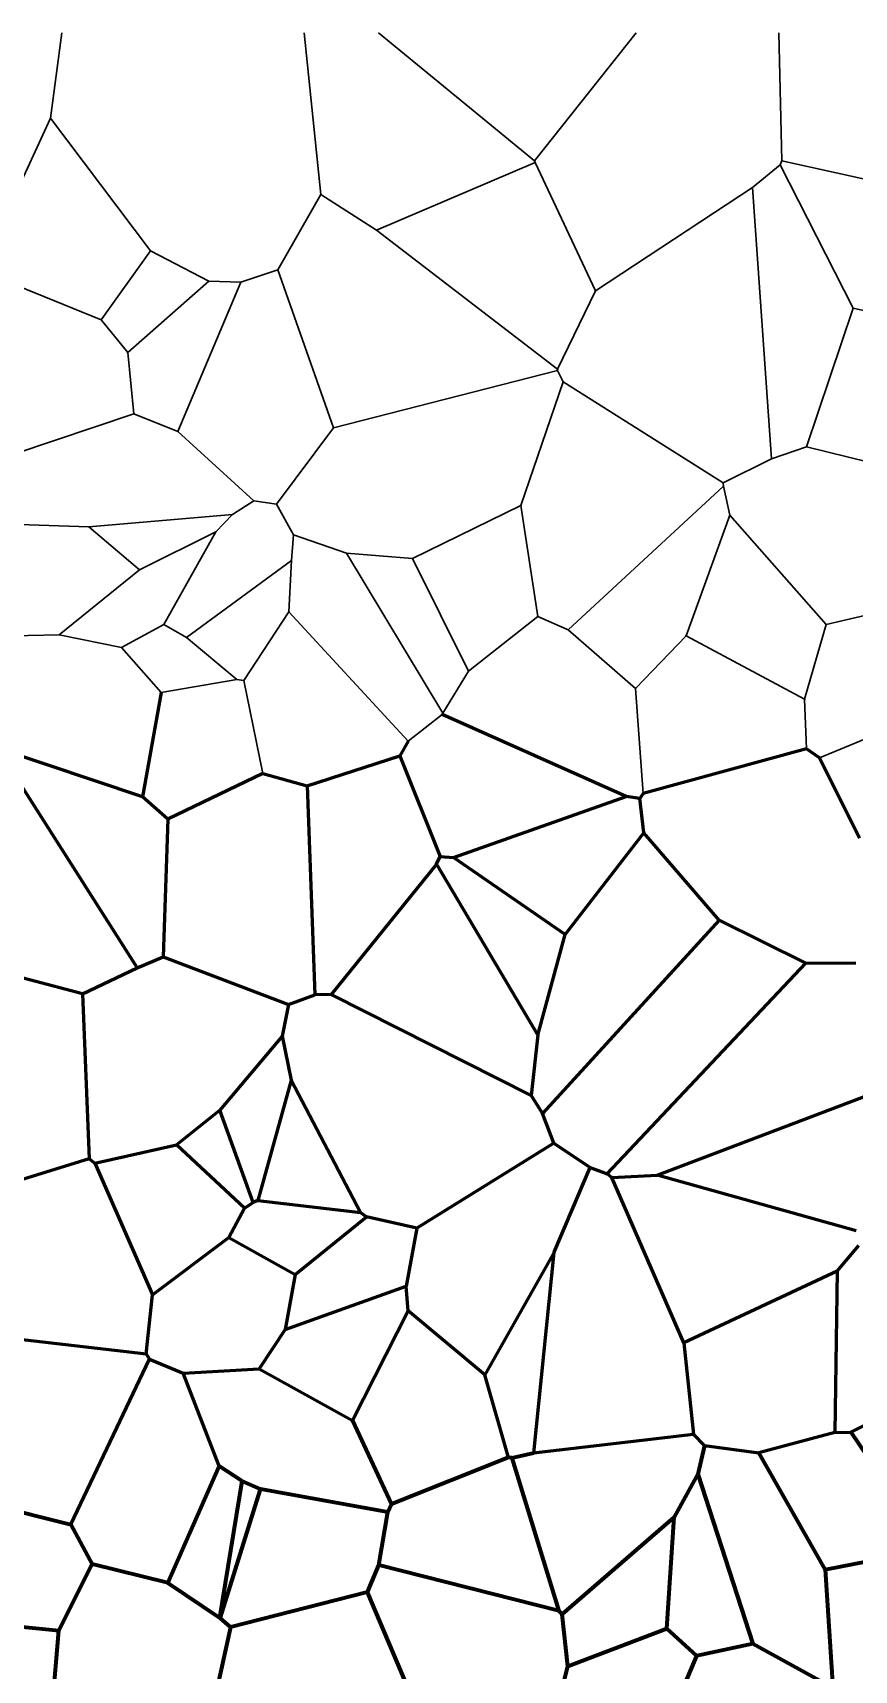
# Model space of a CAD drawing. Header units: metres. Extents: x 0 to 5000, y 0 to 2000.
# Drawn here: x 1630 to 2016, y 730 to 1500 of the extents above; entities that cross this region are included whole.
import ezdxf

# ---------------------------------------------------------------- set-up
doc = ezdxf.new("R2010")
doc.units = ezdxf.units.M

msp = doc.modelspace()

# ---------------------------------------------------------------- hatches: boundary and pattern name
at = {"layer": 'throats'}
for color, points in [(3, [(1638.67, 1459.89), (1638.38, 1459.93), (1643.64, 1500.02), (1643.94, 1499.98), (1638.67, 1459.89)]), (3, [(1765.71, 1424.11), (1765.41, 1424.08), (1757.55, 1499.98), (1757.85, 1500.02), (1765.71, 1424.11)]), (3, [(1792.58, 1499.88), (1792.77, 1500.12), (1866.19, 1440.01), (1866, 1439.78), (1792.58, 1499.88)]), (3, [(1866.22, 1439.8), (1865.98, 1439.99), (1913.75, 1500.09), (1913.99, 1499.91), (1866.22, 1439.8)]), (3, [(1980.93, 1500), (1981.23, 1500), (1982.59, 1439.81), (1982.29, 1439.8), (1980.93, 1500)]), (3, [(1605.49, 1388.11), (1605.22, 1388.23), (1638.39, 1459.98), (1638.66, 1459.85), (1605.49, 1388.11)]), (3, [(1685.54, 1397.62), (1685.3, 1397.44), (1638.41, 1459.82), (1638.65, 1460), (1685.54, 1397.62)]), (3, [(1791.87, 1407.11), (1791.75, 1407.39), (1866.31, 1439.29), (1866.42, 1439.02), (1791.87, 1407.11)]), (3, [(1866.51, 1439.2), (1866.22, 1439.1), (1865.96, 1439.85), (1866.24, 1439.95), (1866.51, 1439.2)]), (3, [(1894.92, 1378.75), (1894.64, 1378.62), (1866.23, 1439.09), (1866.5, 1439.22), (1894.92, 1378.75)]), (3, [(1968.66, 1427.15), (1968.47, 1427.38), (1981.54, 1438.06), (1981.73, 1437.82), (1968.66, 1427.15)]), (3, [(1981.78, 1437.88), (1981.5, 1438), (1982.3, 1439.86), (1982.58, 1439.74), (1981.78, 1437.88)]), (3, [(1981.51, 1437.87), (1981.77, 1438.01), (2016.03, 1370.69), (2015.76, 1370.55), (1981.51, 1437.87)]), (3, [(2126.76, 1408.34), (2126.7, 1408.04), (1982.41, 1439.66), (1982.47, 1439.95), (2126.76, 1408.34)]), (3, [(1968.48, 1427.39), (1968.65, 1427.14), (1894.86, 1378.56), (1894.7, 1378.81), (1968.48, 1427.39)]), (3, [(1968.42, 1427.26), (1968.72, 1427.28), (1977.67, 1299.66), (1977.38, 1299.63), (1968.42, 1427.26)]), (3, [(1745.43, 1388.61), (1745.17, 1388.76), (1765.43, 1424.17), (1765.69, 1424.02), (1745.43, 1388.61)]), (3, [(1765.48, 1423.97), (1765.64, 1424.22), (1791.89, 1407.38), (1791.73, 1407.13), (1765.48, 1423.97)]), (3, [(1791.72, 1407.13), (1791.9, 1407.37), (1876.98, 1341.98), (1876.8, 1341.74), (1791.72, 1407.13)]), (3, [(1662.38, 1364.99), (1662.14, 1365.17), (1685.3, 1397.62), (1685.54, 1397.44), (1662.38, 1364.99)]), (3, [(1713.04, 1383.47), (1712.91, 1383.2), (1685.35, 1397.4), (1685.49, 1397.66), (1713.04, 1383.47)]), (3, [(1662.32, 1365.22), (1662.2, 1364.94), (1605.3, 1388.03), (1605.41, 1388.31), (1662.32, 1365.22)]), (3, [(1745.25, 1388.83), (1745.34, 1388.54), (1728.05, 1382.71), (1727.95, 1382.99), (1745.25, 1388.83)]), (3, [(1771.65, 1314.38), (1771.37, 1314.28), (1745.16, 1388.63), (1745.44, 1388.73), (1771.65, 1314.38)]), (3, [(1674.87, 1349.6), (1674.67, 1349.83), (1712.88, 1383.45), (1713.07, 1383.22), (1674.87, 1349.6)]), (3, [(1698.51, 1312.47), (1698.24, 1312.59), (1727.86, 1382.91), (1728.14, 1382.79), (1698.51, 1312.47)]), (3, [(1728, 1383), (1727.99, 1382.7), (1712.97, 1383.19), (1712.98, 1383.49), (1728, 1383)]), (3, [(1877.02, 1341.8), (1876.75, 1341.93), (1894.64, 1378.75), (1894.91, 1378.62), (1877.02, 1341.8)]), (3, [(1674.88, 1349.81), (1674.65, 1349.62), (1662.14, 1364.99), (1662.38, 1365.18), (1674.88, 1349.81)]), (3, [(2015.75, 1370.67), (2016.04, 1370.57), (1994.18, 1305.28), (1993.9, 1305.38), (2015.75, 1370.67)]), (3, [(2099.14, 1351.63), (2099.07, 1351.34), (2015.86, 1370.47), (2015.93, 1370.76), (2099.14, 1351.63)]), (3, [(1674.62, 1349.7), (1674.92, 1349.73), (1677.79, 1320.86), (1677.49, 1320.83), (1674.62, 1349.7)]), (3, [(1771.55, 1314.18), (1771.47, 1314.47), (1876.82, 1341.42), (1876.9, 1341.13), (1771.55, 1314.18)]), (3, [(1877.01, 1341.27), (1876.71, 1341.28), (1876.74, 1341.87), (1877.04, 1341.85), (1877.01, 1341.27)]), (3, [(1879.66, 1335.96), (1879.39, 1335.83), (1876.73, 1341.21), (1876.99, 1341.34), (1879.66, 1335.96)]), (3, [(1859.82, 1277.67), (1859.54, 1277.77), (1879.38, 1335.94), (1879.67, 1335.84), (1859.82, 1277.67)]), (3, [(1879.44, 1335.77), (1879.6, 1336.02), (1954.91, 1288.55), (1954.75, 1288.29), (1879.44, 1335.77)]), (3, [(1621.74, 1301.98), (1621.65, 1302.27), (1677.6, 1320.99), (1677.69, 1320.7), (1621.74, 1301.98)]), (3, [(1698.43, 1312.67), (1698.32, 1312.39), (1677.59, 1320.71), (1677.7, 1320.98), (1698.43, 1312.67)]), (3, [(1734.25, 1280.01), (1734.04, 1279.79), (1698.27, 1312.42), (1698.47, 1312.64), (1734.25, 1280.01)]), (3, [(1744.84, 1278.27), (1744.6, 1278.45), (1771.39, 1314.42), (1771.63, 1314.24), (1744.84, 1278.27)]), (3, [(1993.99, 1305.47), (1994.09, 1305.19), (1977.57, 1299.5), (1977.48, 1299.79), (1993.99, 1305.47)]), (3, [(2060.27, 1289.11), (2060.2, 1288.82), (1994.01, 1305.19), (1994.08, 1305.48), (2060.27, 1289.11)]), (3, [(1954.9, 1288.29), (1954.77, 1288.55), (1977.46, 1299.78), (1977.59, 1299.51), (1954.9, 1288.29)]), (3, [(1882.11, 1219.25), (1881.9, 1219.47), (1954.83, 1287), (1955.03, 1286.78), (1882.11, 1219.25)]), (3, [(1955.08, 1286.9), (1954.78, 1286.88), (1954.68, 1288.41), (1954.98, 1288.43), (1955.08, 1286.9)]), (3, [(1958.11, 1273.21), (1957.81, 1273.15), (1954.78, 1286.85), (1955.08, 1286.92), (1958.11, 1273.21)]), (3, [(1724.06, 1273.38), (1723.9, 1273.63), (1734.07, 1280.03), (1734.23, 1279.77), (1724.06, 1273.38)]), (3, [(1744.74, 1278.51), (1744.69, 1278.21), (1734.12, 1279.75), (1734.17, 1280.05), (1744.74, 1278.51)]), (3, [(1656.49, 1267.65), (1656.47, 1267.95), (1723.97, 1273.66), (1723.99, 1273.36), (1656.49, 1267.65)]), (3, [(1716.34, 1265.33), (1716.12, 1265.53), (1723.87, 1273.61), (1724.09, 1273.4), (1716.34, 1265.33)]), (3, [(1752.81, 1264.02), (1752.55, 1263.88), (1744.58, 1278.29), (1744.85, 1278.43), (1752.81, 1264.02)]), (3, [(1859.61, 1277.86), (1859.75, 1277.59), (1808.82, 1252.66), (1808.69, 1252.93), (1859.61, 1277.86)]), (3, [(1867.85, 1225.63), (1867.55, 1225.59), (1859.53, 1277.7), (1859.83, 1277.74), (1867.85, 1225.63)]), (3, [(1937.49, 1216.46), (1937.21, 1216.56), (1957.82, 1273.23), (1958.1, 1273.13), (1937.49, 1216.46)]), (3, [(1957.85, 1273.08), (1958.07, 1273.28), (2003.46, 1221.86), (2003.23, 1221.66), (1957.85, 1273.08)]), (3, [(1656.49, 1267.95), (1656.48, 1267.65), (1618.97, 1268.81), (1618.98, 1269.11), (1656.49, 1267.95)]), (3, [(1680.41, 1247.64), (1680.22, 1247.41), (1656.38, 1267.68), (1656.58, 1267.91), (1680.41, 1247.64)]), (3, [(1680.38, 1247.39), (1680.25, 1247.66), (1716.16, 1265.56), (1716.3, 1265.3), (1680.38, 1247.39)]), (3, [(1716.1, 1265.5), (1716.36, 1265.36), (1691.82, 1221.79), (1691.56, 1221.94), (1716.1, 1265.5)]), (3, [(1751.88, 1251.94), (1751.58, 1251.97), (1752.53, 1263.96), (1752.83, 1263.94), (1751.88, 1251.94)]), (3, [(1752.63, 1263.81), (1752.73, 1264.09), (1777.73, 1255.48), (1777.63, 1255.19), (1752.63, 1263.81)]), (3, [(1823.06, 1180.1), (1822.8, 1179.94), (1777.55, 1255.26), (1777.81, 1255.41), (1823.06, 1180.1)]), (3, [(1808.77, 1252.95), (1808.75, 1252.65), (1777.67, 1255.19), (1777.69, 1255.48), (1808.77, 1252.95)]), (3, [(1702.53, 1215.6), (1702.35, 1215.84), (1751.64, 1252.07), (1751.82, 1251.83), (1702.53, 1215.6)]), (3, [(1750.73, 1227.7), (1750.43, 1227.72), (1751.58, 1251.96), (1751.88, 1251.95), (1750.73, 1227.7)]), (3, [(1835.24, 1199.97), (1834.98, 1199.84), (1808.62, 1252.73), (1808.89, 1252.86), (1835.24, 1199.97)]), (3, [(1642.58, 1216.88), (1642.4, 1217.11), (1680.22, 1247.64), (1680.41, 1247.41), (1642.58, 1216.88)]), (3, [(2049.35, 1232.74), (2049.42, 1232.45), (2003.38, 1221.62), (2003.31, 1221.91), (2049.35, 1232.74)]), (3, [(1729.44, 1195.39), (1729.19, 1195.56), (1750.45, 1227.79), (1750.7, 1227.63), (1729.44, 1195.39)]), (3, [(1806.71, 1167.07), (1806.49, 1166.87), (1750.47, 1227.61), (1750.69, 1227.81), (1806.71, 1167.07)]), (3, [(1835.2, 1199.79), (1835.02, 1200.02), (1867.61, 1225.73), (1867.8, 1225.49), (1835.2, 1199.79)]), (3, [(1882.06, 1219.5), (1881.94, 1219.22), (1867.64, 1225.47), (1867.76, 1225.75), (1882.06, 1219.5)]), (3, [(1642.49, 1217.15), (1642.49, 1216.85), (1599.26, 1215.76), (1599.25, 1216.06), (1642.49, 1217.15)]), (3, [(1671.94, 1211.16), (1671.88, 1210.87), (1642.46, 1216.85), (1642.52, 1217.14), (1671.94, 1211.16)]), (3, [(1671.98, 1210.88), (1671.84, 1211.14), (1691.62, 1222), (1691.77, 1221.74), (1671.98, 1210.88)]), (3, [(1702.51, 1215.85), (1702.36, 1215.59), (1691.62, 1221.74), (1691.77, 1222), (1702.51, 1215.85)]), (3, [(1881.9, 1219.25), (1882.1, 1219.47), (1913.75, 1191.84), (1913.56, 1191.62), (1881.9, 1219.25)]), (3, [(1993.22, 1186.58), (1992.93, 1186.66), (2003.2, 1221.81), (2003.49, 1221.72), (1993.22, 1186.58)]), (3, [(1671.8, 1210.91), (1672.02, 1211.11), (1690.55, 1189.84), (1690.33, 1189.64), (1671.8, 1210.91)]), (3, [(1726.25, 1196.02), (1726.05, 1195.79), (1702.34, 1215.61), (1702.53, 1215.84), (1726.25, 1196.02)]), (3, [(1913.76, 1191.62), (1913.55, 1191.83), (1937.24, 1216.62), (1937.46, 1216.41), (1913.76, 1191.62)]), (3, [(1937.28, 1216.38), (1937.42, 1216.65), (1993.15, 1186.75), (1993, 1186.49), (1937.28, 1216.38)]), (3, [(1726.12, 1196.05), (1726.18, 1195.75), (1690.46, 1189.59), (1690.41, 1189.89), (1726.12, 1196.05)]), (3, [(1729.34, 1195.62), (1729.3, 1195.32), (1726.13, 1195.75), (1726.17, 1196.05), (1729.34, 1195.62)]), (3, [(1729.17, 1195.44), (1729.46, 1195.5), (1738.53, 1151.73), (1738.24, 1151.67), (1729.17, 1195.44)]), (3, [(1823.06, 1179.94), (1822.8, 1180.1), (1834.98, 1199.98), (1835.24, 1199.82), (1823.06, 1179.94)]), (2, [(1681.97, 1140.73), (1681.38, 1140.83), (1690.14, 1189.79), (1690.73, 1189.69), (1681.97, 1140.73)]), (3, [(1913.51, 1191.72), (1913.81, 1191.74), (1917.37, 1142.34), (1917.07, 1142.32), (1913.51, 1191.72)]), (3, [(1994.2, 1163.39), (1993.9, 1163.38), (1992.93, 1186.61), (1993.22, 1186.63), (1994.2, 1163.39)]), (3, [(1822.64, 1179.6), (1822.83, 1179.36), (1806.7, 1166.85), (1806.51, 1167.09), (1822.64, 1179.6)]), (3, [(1822.88, 1179.43), (1822.59, 1179.53), (1822.79, 1180.07), (1823.07, 1179.97), (1822.88, 1179.43)]), (2, [(1822.61, 1179.21), (1822.86, 1179.76), (1909.25, 1141.11), (1909.01, 1140.56), (1822.61, 1179.21)]), (3, [(2037.65, 1174.71), (2037.76, 1174.43), (2000.25, 1159.01), (2000.14, 1159.29), (2037.65, 1174.71)]), (2, [(1679.43, 1060.49), (1678.92, 1060.17), (1613.19, 1163.52), (1613.7, 1163.84), (1679.43, 1060.49)]), (2, [(1613.35, 1163.39), (1613.54, 1163.96), (1681.77, 1141.06), (1681.58, 1140.49), (1613.35, 1163.39)]), (2, [(1803.05, 1159.87), (1802.52, 1160.16), (1806.34, 1167.11), (1806.87, 1166.82), (1803.05, 1159.87)]), (2, [(1917.3, 1142.04), (1917.14, 1142.62), (1993.97, 1163.68), (1994.13, 1163.1), (1917.3, 1142.04)]), (2, [(1993.88, 1163.14), (1994.22, 1163.63), (2000.36, 1159.4), (2000.02, 1158.9), (1993.88, 1163.14)]), (2, [(1802.69, 1160.3), (1802.88, 1159.73), (1759.25, 1145.63), (1759.07, 1146.2), (1802.69, 1160.3)]), (2, [(1821.96, 1112.81), (1821.41, 1112.59), (1802.51, 1159.9), (1803.06, 1160.13), (1821.96, 1112.81)]), (2, [(2019.25, 1121.43), (2018.71, 1121.17), (1999.92, 1159.02), (2000.46, 1159.28), (2019.25, 1121.43)]), (2, [(1693.84, 1129.94), (1693.58, 1130.48), (1738.26, 1151.97), (1738.52, 1151.43), (1693.84, 1129.94)]), (2, [(1759.24, 1146.2), (1759.08, 1145.63), (1738.3, 1151.41), (1738.47, 1151.99), (1759.24, 1146.2)]), (2, [(1681.48, 1140.55), (1681.87, 1141), (1693.91, 1130.44), (1693.51, 1129.99), (1681.48, 1140.55)]), (2, [(1763.12, 1047.7), (1762.52, 1047.67), (1758.86, 1145.9), (1759.46, 1145.93), (1763.12, 1047.7)]), (2, [(1909.03, 1141.11), (1909.23, 1140.55), (1828.13, 1111.93), (1827.93, 1112.5), (1909.03, 1141.11)]), (2, [(1909.09, 1140.53), (1909.17, 1141.13), (1915.74, 1140.29), (1915.66, 1139.69), (1909.09, 1140.53)]), (2, [(1915.4, 1139.96), (1916, 1140.02), (1917.8, 1123.81), (1917.2, 1123.74), (1915.4, 1139.96)]), (2, [(1915.95, 1139.83), (1915.45, 1140.15), (1916.97, 1142.49), (1917.47, 1142.16), (1915.95, 1139.83)]), (2, [(1691.77, 1065.53), (1691.18, 1065.55), (1693.41, 1130.22), (1694.01, 1130.2), (1691.77, 1065.53)]), (2, [(1917.26, 1123.96), (1917.73, 1123.59), (1880.69, 1075.78), (1880.21, 1076.15), (1917.26, 1123.96)]), (2, [(1917.27, 1123.58), (1917.72, 1123.97), (1953.13, 1083), (1952.68, 1082.6), (1917.27, 1123.58)]), (2, [(1770.77, 1047.56), (1770.3, 1047.94), (1819.76, 1109.19), (1820.23, 1108.82), (1770.77, 1047.56)]), (2, [(1821.41, 1112.82), (1821.96, 1112.58), (1820.27, 1108.88), (1819.73, 1109.13), (1821.41, 1112.82)]), (2, [(1867.97, 1028.83), (1867.45, 1028.52), (1819.74, 1108.85), (1820.26, 1109.16), (1867.97, 1028.83)]), (2, [(1828.05, 1112.52), (1828, 1111.92), (1821.66, 1112.4), (1821.71, 1113), (1828.05, 1112.52)]), (2, [(1827.86, 1111.97), (1828.2, 1112.46), (1880.62, 1076.21), (1880.28, 1075.72), (1827.86, 1111.97)]), (2, [(1870.05, 991.63), (1869.61, 992.04), (1952.68, 1083), (1953.13, 1082.6), (1870.05, 991.63)]), (2, [(1993.88, 1062.83), (1993.62, 1062.29), (1952.77, 1082.53), (1953.04, 1083.07), (1993.88, 1062.83)]), (2, [(1880.16, 1076.04), (1880.74, 1075.88), (1868, 1028.6), (1867.42, 1028.75), (1880.16, 1076.04)]), (2, [(1691.36, 1065.82), (1691.59, 1065.27), (1679.29, 1060.05), (1679.06, 1060.61), (1691.36, 1065.82)]), (2, [(1750.51, 1043.28), (1750.29, 1042.72), (1691.37, 1065.26), (1691.58, 1065.82), (1750.51, 1043.28)]), (2, [(2017.21, 1063.03), (2017.21, 1062.43), (1993.75, 1062.26), (1993.75, 1062.86), (2017.21, 1063.03)]), (2, [(1620.25, 1056.6), (1620.41, 1057.18), (1653.61, 1048.39), (1653.46, 1047.81), (1620.25, 1056.6)]), (2, [(1679.04, 1060.6), (1679.3, 1060.06), (1653.67, 1047.83), (1653.41, 1048.37), (1679.04, 1060.6)]), (2, [(1993.53, 1062.77), (1993.97, 1062.36), (1900.53, 963.21), (1900.1, 963.62), (1993.53, 1062.77)]), (2, [(1656.88, 970.47), (1656.28, 970.45), (1653.24, 1048.09), (1653.84, 1048.11), (1656.88, 970.47)]), (2, [(1762.71, 1047.97), (1762.92, 1047.41), (1750.51, 1042.72), (1750.29, 1043.28), (1762.71, 1047.97)]), (2, [(1762.82, 1047.39), (1762.81, 1047.99), (1770.53, 1048.05), (1770.54, 1047.45), (1762.82, 1047.39)]), (2, [(1864.73, 1000.48), (1864.46, 999.95), (1770.4, 1047.48), (1770.67, 1048.02), (1864.73, 1000.48)]), (2, [(1747.72, 1028.17), (1747.13, 1028.29), (1750.11, 1043.06), (1750.69, 1042.94), (1747.72, 1028.17)]), (2, [(1718.34, 993.14), (1717.88, 993.53), (1747.2, 1028.43), (1747.65, 1028.04), (1718.34, 993.14)]), (2, [(1751.98, 1007.47), (1751.39, 1007.35), (1747.13, 1028.17), (1747.72, 1028.29), (1751.98, 1007.47)]), (2, [(1864.89, 1000.18), (1864.3, 1000.25), (1867.41, 1028.71), (1868.01, 1028.64), (1864.89, 1000.18)]), (2, [(1736.21, 950.79), (1735.63, 950.95), (1751.39, 1007.49), (1751.97, 1007.33), (1736.21, 950.79)]), (2, [(1784.54, 945.32), (1784.01, 945.04), (1751.42, 1007.27), (1751.95, 1007.55), (1784.54, 945.32)]), (2, [(2030.99, 1003.91), (2031.21, 1003.35), (1923.83, 962.52), (1923.62, 963.08), (2030.99, 1003.91)]), (2, [(1717.92, 993.57), (1718.3, 993.1), (1697.93, 976.79), (1697.56, 977.26), (1717.92, 993.57)]), (2, [(1870.08, 992), (1869.57, 991.68), (1864.34, 1000.06), (1864.85, 1000.37), (1870.08, 992)]), (2, [(1717.83, 993.23), (1718.39, 993.44), (1734.09, 950.09), (1733.53, 949.88), (1717.83, 993.23)]), (2, [(1869.55, 991.73), (1870.11, 991.94), (1875.45, 977.9), (1874.89, 977.69), (1869.55, 991.73)]), (2, [(1607.63, 955.07), (1607.46, 955.64), (1656.49, 970.75), (1656.67, 970.17), (1607.63, 955.07)]), (2, [(1659.42, 968.73), (1659.07, 968.25), (1656.4, 970.22), (1656.76, 970.7), (1659.42, 968.73)]), (2, [(1697.68, 977.32), (1697.81, 976.73), (1659.31, 968.2), (1659.18, 968.78), (1697.68, 977.32)]), (2, [(1697.54, 976.81), (1697.95, 977.24), (1729.95, 947.43), (1729.54, 946.99), (1697.54, 976.81)]), (2, [(1810.9, 937.56), (1810.58, 938.07), (1875.01, 978.05), (1875.33, 977.54), (1810.9, 937.56)]), (2, [(1892.5, 966.73), (1892.17, 966.23), (1875, 977.54), (1875.33, 978.04), (1892.5, 966.73)]), (2, [(1686.73, 906.57), (1686.18, 906.33), (1658.97, 968.37), (1659.52, 968.61), (1686.73, 906.57)]), (2, [(1892.06, 966.59), (1892.61, 966.36), (1875.65, 926.53), (1875.09, 926.76), (1892.06, 966.59)]), (2, [(1900.42, 963.7), (1900.21, 963.14), (1892.22, 966.2), (1892.44, 966.76), (1900.42, 963.7)]), (2, [(1900.13, 963.18), (1900.5, 963.65), (1902.59, 962), (1902.21, 961.53), (1900.13, 963.18)]), (2, [(1923.71, 963.1), (1923.74, 962.5), (1902.41, 961.46), (1902.39, 962.06), (1923.71, 963.1)]), (2, [(1923.64, 962.51), (1923.8, 963.09), (2017.49, 936.94), (2017.33, 936.36), (1923.64, 962.51)]), (2, [(1902.13, 961.64), (1902.68, 961.88), (1936.53, 884.04), (1935.98, 883.8), (1902.13, 961.64)]), (2, [(1729.48, 947.35), (1730.01, 947.07), (1722.6, 933.29), (1722.08, 933.57), (1729.48, 947.35)]), (2, [(1733.64, 950.23), (1733.98, 949.74), (1729.92, 946.96), (1729.58, 947.46), (1733.64, 950.23)]), (2, [(1733.93, 949.71), (1733.69, 950.26), (1735.8, 951.15), (1736.03, 950.59), (1733.93, 949.71)]), (2, [(1784.31, 945.48), (1784.24, 944.89), (1735.88, 950.57), (1735.95, 951.17), (1784.31, 945.48)]), (2, [(1786.95, 943.41), (1787.33, 942.94), (1753.64, 915.84), (1753.27, 916.31), (1786.95, 943.41)]), (2, [(1787.31, 943.42), (1786.97, 942.93), (1784.1, 944.94), (1784.45, 945.43), (1787.31, 943.42)]), (2, [(1787.07, 942.88), (1787.21, 943.47), (1810.8, 938.11), (1810.67, 937.53), (1787.07, 942.88)]), (2, [(1722.16, 933.67), (1722.52, 933.19), (1686.63, 906.21), (1686.27, 906.69), (1722.16, 933.67)]), (2, [(1753.6, 916.34), (1753.31, 915.82), (1722.19, 933.17), (1722.49, 933.69), (1753.6, 916.34)]), (2, [(1806.07, 910.51), (1805.48, 910.62), (1810.44, 937.87), (1811.03, 937.76), (1806.07, 910.51)]), (2, [(1843, 868.79), (1842.48, 869.08), (1875.11, 926.79), (1875.63, 926.5), (1843, 868.79)]), (2, [(1875.07, 926.68), (1875.67, 926.62), (1866.09, 832.16), (1865.49, 832.22), (1875.07, 926.68)]), (2, [(2018.42, 929.92), (2018.88, 929.53), (2008.63, 917.45), (2008.17, 917.84), (2018.42, 929.92)]), (2, [(1936.38, 883.65), (1936.12, 884.19), (2008.28, 917.91), (2008.53, 917.37), (1936.38, 883.65)]), (2, [(2007.61, 841.71), (2007.01, 841.72), (2008.1, 917.65), (2008.7, 917.64), (2007.61, 841.71)]), (2, [(1749.09, 890.22), (1748.5, 890.32), (1753.16, 916.13), (1753.75, 916.03), (1749.09, 890.22)]), (2, [(1805.68, 910.85), (1805.88, 910.28), (1748.89, 889.99), (1748.69, 890.55), (1805.68, 910.85)]), (2, [(1805.48, 910.54), (1806.08, 910.59), (1806.98, 898.99), (1806.38, 898.95), (1805.48, 910.54)]), (2, [(1686.15, 906.48), (1686.75, 906.41), (1683.73, 878.73), (1683.13, 878.8), (1686.15, 906.48)]), (2, [(1806.42, 899.1), (1806.95, 898.83), (1780.73, 847.28), (1780.2, 847.56), (1806.42, 899.1)]), (2, [(1806.49, 898.74), (1806.88, 899.2), (1842.93, 869.16), (1842.55, 868.7), (1806.49, 898.74)]), (2, [(1683.46, 879.06), (1683.39, 878.47), (1604.39, 887.62), (1604.46, 888.22), (1683.46, 879.06)]), (2, [(1736.84, 871.52), (1736.34, 871.85), (1748.54, 890.43), (1749.04, 890.1), (1736.84, 871.52)]), (2, [(1685.24, 876.41), (1684.73, 876.09), (1683.17, 878.61), (1683.68, 878.92), (1685.24, 876.41)]), (2, [(1941.24, 841.03), (1940.65, 840.97), (1935.95, 883.88), (1936.55, 883.95), (1941.24, 841.03)]), (2, [(1684.72, 876.38), (1685.26, 876.12), (1648.23, 798.4), (1647.69, 798.65), (1684.72, 876.38)]), (2, [(1700.98, 869.97), (1700.75, 869.42), (1684.87, 875.97), (1685.1, 876.53), (1700.98, 869.97)]), (2, [(1736.57, 871.98), (1736.61, 871.39), (1700.88, 869.39), (1700.85, 869.99), (1736.57, 871.98)]), (2, [(1780.61, 847.68), (1780.32, 847.16), (1736.45, 871.42), (1736.74, 871.95), (1780.61, 847.68)]), (2, [(1700.58, 869.59), (1701.14, 869.8), (1717.99, 826.11), (1717.43, 825.9), (1700.58, 869.59)]), (2, [(1842.45, 868.85), (1843.03, 869.02), (1854.13, 830.07), (1853.55, 829.91), (1842.45, 868.85)]), (2, [(2058.52, 863.95), (2058.79, 863.41), (2015.08, 841.68), (2014.81, 842.21), (2058.52, 863.95)]), (1, [(1780.06, 847.23), (1780.87, 847.61), (1799.32, 808.24), (1798.5, 807.86), (1780.06, 847.23)]), (2, [(1940.91, 841.3), (1940.98, 840.7), (1865.82, 831.89), (1865.75, 832.49), (1940.91, 841.3)]), (2, [(1940.73, 840.8), (1941.16, 841.21), (1946.24, 835.8), (1945.81, 835.38), (1940.73, 840.8)]), (2, [(1971.64, 831.88), (1971.48, 832.46), (2007.23, 842), (2007.39, 841.42), (1971.64, 831.88)]), (2, [(2014.93, 842.25), (2014.95, 841.65), (2007.32, 841.41), (2007.3, 842.01), (2014.93, 842.25)]), (1, [(2052.08, 787.23), (2051.33, 786.72), (2014.57, 841.7), (2015.32, 842.2), (2052.08, 787.23)]), (1, [(1865.69, 832.63), (1865.89, 831.75), (1855.56, 829.35), (1855.36, 830.23), (1865.69, 832.63)]), (1, [(1943.41, 822.06), (1942.53, 822.26), (1945.59, 835.69), (1946.46, 835.49), (1943.41, 822.06)]), (2, [(1971.6, 832.47), (1971.52, 831.87), (1945.99, 835.29), (1946.07, 835.89), (1971.6, 832.47)]), (1, [(1971.17, 831.95), (1971.95, 832.39), (2003.22, 777.58), (2002.44, 777.13), (1971.17, 831.95)]), (1, [(1717.3, 826.18), (1718.13, 825.82), (1694.05, 770.85), (1693.22, 771.21), (1717.3, 826.18)]), (1, [(1717.47, 825.63), (1717.96, 826.38), (1728.91, 819.23), (1728.42, 818.48), (1717.47, 825.63)]), (1, [(1799.08, 807.63), (1798.74, 808.47), (1853.68, 830.41), (1854.01, 829.57), (1799.08, 807.63)]), (1, [(1853.79, 829.54), (1853.9, 830.44), (1855.51, 830.24), (1855.4, 829.34), (1853.79, 829.54)]), (1, [(1878.03, 758.08), (1877.17, 757.82), (1855.03, 829.66), (1855.89, 829.92), (1878.03, 758.08)]), (1, [(1728.22, 818.93), (1729.11, 818.78), (1718.61, 754.52), (1717.72, 754.67), (1728.22, 818.93)]), (1, [(1728.48, 818.45), (1728.84, 819.27), (1737.43, 815.48), (1737.07, 814.66), (1728.48, 818.45)]), (1, [(1932.18, 801.66), (1931.4, 802.1), (1942.58, 822.38), (1943.37, 821.94), (1932.18, 801.66)]), (1, [(1969.25, 742.47), (1968.39, 742.19), (1942.54, 822.02), (1943.4, 822.3), (1969.25, 742.47)]), (1, [(1736.82, 815.21), (1737.68, 814.94), (1718.71, 754.38), (1717.85, 754.65), (1736.82, 815.21)]), (1, [(1737.17, 814.63), (1737.33, 815.52), (1797.25, 804.81), (1797.09, 803.92), (1737.17, 814.63)]), (1, [(1648.07, 798.96), (1647.85, 798.09), (1610.93, 807.38), (1611.15, 808.25), (1648.07, 798.96)]), (1, [(1796.73, 804.44), (1797.61, 804.29), (1793.36, 779.29), (1792.47, 779.44), (1796.73, 804.44)]), (1, [(1798.5, 808.24), (1799.32, 807.86), (1797.58, 804.17), (1796.76, 804.56), (1798.5, 808.24)]), (1, [(1931.5, 802.22), (1932.09, 801.54), (1879.46, 755.92), (1878.87, 756.6), (1931.5, 802.22)]), (1, [(1931.34, 801.91), (1932.24, 801.85), (1928.8, 749.61), (1927.9, 749.67), (1931.34, 801.91)]), (1, [(1658.48, 780.03), (1657.69, 779.6), (1647.56, 798.31), (1648.35, 798.74), (1658.48, 780.03)]), (1, [(2051.61, 787.42), (2051.79, 786.53), (2002.91, 776.91), (2002.74, 777.79), (2051.61, 787.42)]), (1, [(1657.69, 780.02), (1658.49, 779.62), (1642.77, 748.36), (1641.97, 748.77), (1657.69, 780.02)]), (1, [(1657.98, 779.38), (1658.2, 780.26), (1693.74, 771.47), (1693.53, 770.59), (1657.98, 779.38)]), (1, [(1792.5, 779.54), (1793.33, 779.19), (1787.93, 766.57), (1787.1, 766.92), (1792.5, 779.54)]), (1, [(1792.81, 778.93), (1793.03, 779.8), (1877.71, 758.39), (1877.49, 757.51), (1792.81, 778.93)]), (1, [(1718.42, 754.97), (1717.92, 754.22), (1693.38, 770.66), (1693.88, 771.4), (1718.42, 754.97)]), (1, [(2006.92, 721.65), (2006.02, 721.6), (2002.38, 777.32), (2003.28, 777.38), (2006.92, 721.65)]), (1, [(1723.2, 749.73), (1722.98, 750.6), (1787.4, 767.18), (1787.63, 766.31), (1723.2, 749.73)]), (1, [(1787.1, 766.57), (1787.93, 766.92), (1805.83, 724.74), (1805, 724.39), (1787.1, 766.57)]), (1, [(1642.41, 749.01), (1642.32, 748.12), (1585.39, 753.98), (1585.48, 754.88), (1642.41, 749.01)]), (1, [(1718.55, 754.87), (1718, 754.15), (1717.89, 754.24), (1718.44, 754.95), (1718.55, 754.87)]), (1, [(1717.97, 754.18), (1718.58, 754.84), (1723.39, 750.5), (1722.79, 749.83), (1717.97, 754.18)]), (1, [(1879.5, 756.56), (1878.84, 755.95), (1877.27, 757.64), (1877.93, 758.26), (1879.5, 756.56)]), (1, [(1878.72, 756.21), (1879.61, 756.3), (1882.28, 731.95), (1881.38, 731.85), (1878.72, 756.21)]), (1, [(1641.92, 748.6), (1642.82, 748.53), (1639.84, 713.45), (1638.94, 713.53), (1641.92, 748.6)]), (1, [(1716.75, 719.56), (1715.88, 719.75), (1722.65, 750.26), (1723.53, 750.07), (1716.75, 719.56)]), (1, [(1928.19, 750.06), (1928.51, 749.22), (1881.99, 731.48), (1881.67, 732.32), (1928.19, 750.06)]), (1, [(1928.05, 749.31), (1928.66, 749.97), (1942.72, 737.02), (1942.11, 736.35), (1928.05, 749.31)]), (1, [(1942.51, 736.24), (1942.32, 737.12), (1968.72, 742.77), (1968.91, 741.89), (1942.51, 736.24)]), (1, [(1968.6, 741.94), (1969.04, 742.73), (2006.69, 722.02), (2006.26, 721.23), (1968.6, 741.94)]), (1, [(1881.39, 732.01), (1882.27, 731.79), (1872.56, 692.94), (1871.69, 693.16), (1881.39, 732.01)]), (1, [(1942, 736.86), (1942.83, 736.51), (1924.77, 693.61), (1923.94, 693.96), (1942, 736.86)])]:
    msp.add_hatch(color=color, dxfattribs=at).paths.add_polyline_path(points)

# ---------------------------------------------------------------- linework, layer by layer
at = {"layer": 'junctions'}
for centre, radius in [((1638.53, 1459.91), 0.15), ((1866.1, 1439.9), 0.15), ((1866.37, 1439.15), 0.15), ((1981.64, 1437.94), 0.15), ((1982.44, 1439.8), 0.15), ((1968.57, 1427.27), 0.15), ((1765.56, 1424.1), 0.15), ((1791.81, 1407.25), 0.15), ((1685.42, 1397.53), 0.15), ((1745.3, 1388.68), 0.15), ((1712.98, 1383.34), 0.15), ((1728, 1382.85), 0.15), ((1894.78, 1378.69), 0.15), ((1662.26, 1365.08), 0.15), ((2015.89, 1370.62), 0.15), ((1674.77, 1349.71), 0.15), ((1876.86, 1341.28), 0.15), ((1876.89, 1341.86), 0.15), ((1879.52, 1335.89), 0.15), ((1677.64, 1320.84), 0.15), ((1698.37, 1312.53), 0.15), ((1771.51, 1314.33), 0.15), ((1994.04, 1305.33), 0.15), ((1977.53, 1299.65), 0.15), ((1954.83, 1288.42), 0.15), ((1954.93, 1286.89), 0.15), ((1734.15, 1279.9), 0.15), ((1744.72, 1278.36), 0.15), ((1723.98, 1273.51), 0.15), ((1859.68, 1277.72), 0.15), ((1957.96, 1273.18), 0.15), ((1656.48, 1267.8), 0.15), ((1716.23, 1265.43), 0.15), ((1752.68, 1263.95), 0.15), ((1777.68, 1255.34), 0.15), ((1680.31, 1247.53), 0.15), ((1751.73, 1251.95), 0.15), ((1808.76, 1252.8), 0.15), ((1750.58, 1227.71), 0.15), ((1867.7, 1225.61), 0.15), ((1642.49, 1217), 0.15), ((1691.69, 1221.87), 0.15), ((1882, 1219.36), 0.15), ((2003.34, 1221.76), 0.15), ((1671.91, 1211.01), 0.15), ((1702.44, 1215.72), 0.15), ((1937.35, 1216.51), 0.15), ((1726.15, 1195.9), 0.15), ((1729.32, 1195.47), 0.15), ((1835.11, 1199.9), 0.15), ((1690.44, 1189.74), 0.3), ((1913.66, 1191.73), 0.15), ((1993.07, 1186.62), 0.15), ((1822.74, 1179.48), 0.3), ((1822.93, 1180.02), 0.15), ((1806.6, 1166.97), 0.3), ((1994.05, 1163.39), 0.3), ((1802.78, 1160.02), 0.3), ((2000.19, 1159.15), 0.3), ((1738.39, 1151.7), 0.3), ((1681.68, 1140.78), 0.3), ((1759.16, 1145.91), 0.3), ((1909.13, 1140.83), 0.3), ((1915.7, 1139.99), 0.3), ((1917.22, 1142.33), 0.3), ((1693.71, 1130.21), 0.3), ((1917.5, 1123.77), 0.3), ((1820, 1109), 0.3), ((1821.68, 1112.7), 0.3), ((1828.03, 1112.22), 0.3), ((1952.9, 1082.8), 0.3), ((1880.45, 1075.96), 0.3), ((1691.48, 1065.54), 0.3), ((1993.75, 1062.56), 0.3), ((1679.17, 1060.33), 0.3), ((1653.54, 1048.1), 0.3), ((1762.82, 1047.69), 0.3), ((1770.53, 1047.75), 0.3), ((1750.4, 1043), 0.3), ((1747.43, 1028.23), 0.3), ((1867.71, 1028.68), 0.3), ((1751.68, 1007.41), 0.3), ((1718.11, 993.34), 0.3), ((1864.59, 1000.21), 0.3), ((1869.83, 991.84), 0.3), ((1656.58, 970.46), 0.3), ((1697.74, 977.03), 0.3), ((1875.17, 977.79), 0.3), ((1659.25, 968.49), 0.3), ((1892.33, 966.48), 0.3), ((1900.32, 963.42), 0.3), ((1923.72, 962.8), 0.3), ((1902.4, 961.76), 0.3), ((1729.75, 947.21), 0.3), ((1733.81, 949.99), 0.3), ((1735.92, 950.87), 0.3), ((1784.27, 945.18), 0.3), ((1787.14, 943.17), 0.3), ((1722.34, 933.43), 0.3), ((1810.74, 937.82), 0.3), ((1875.37, 926.65), 0.3), ((2008.4, 917.64), 0.3), ((1753.46, 916.08), 0.3), ((1805.78, 910.56), 0.3), ((1686.45, 906.45), 0.3), ((1806.68, 898.97), 0.3), ((1748.79, 890.27), 0.3), ((1683.43, 878.77), 0.3), ((1936.25, 883.92), 0.3), ((1684.99, 876.25), 0.3), ((1736.59, 871.69), 0.3), ((1700.86, 869.69), 0.3), ((1842.74, 868.93), 0.3), ((1780.47, 847.42), 0.45), ((1940.95, 841), 0.3), ((2007.31, 841.71), 0.3), ((2014.94, 841.95), 0.45), ((1865.79, 832.19), 0.45), ((1946.03, 835.59), 0.45), ((1971.56, 832.17), 0.45), ((1717.71, 826), 0.45), ((1853.84, 829.99), 0.45), ((1855.46, 829.79), 0.45), ((1728.66, 818.86), 0.45), ((1942.97, 822.16), 0.45), ((1737.25, 815.07), 0.45), ((1797.17, 804.37), 0.45), ((1798.91, 808.05), 0.45), ((1931.79, 801.88), 0.45), ((1647.96, 798.52), 0.45), ((1658.09, 779.82), 0.45), ((1792.92, 779.36), 0.45), ((1693.63, 771.03), 0.45), ((2002.83, 777.35), 0.45), ((1787.51, 766.74), 0.45), ((1718.17, 754.59), 0.45), ((1718.28, 754.51), 0.45), ((1877.6, 757.95), 0.45), ((1879.17, 756.26), 0.45), ((1642.37, 748.57), 0.45), ((1723.09, 750.16), 0.45), ((1928.35, 749.64), 0.45), ((1968.82, 742.33), 0.45), ((1881.83, 731.9), 0.45), ((1942.42, 736.68), 0.45)]:
    msp.add_circle(centre, radius, dxfattribs=at)
at = {"layer": 'throat_lines', "color": 3, "lineweight": 30}
for p, q in [((1643.79, 1500), (1638.53, 1459.91)), ((1757.7, 1500), (1765.56, 1424.1)), ((1866.1, 1439.9), (1792.68, 1500)), ((1913.87, 1500), (1866.1, 1439.9)), ((1982.44, 1439.8), (1981.08, 1500)), ((1638.53, 1459.91), (1605.35, 1388.17)), ((1638.53, 1459.91), (1685.42, 1397.53)), ((1866.37, 1439.15), (1791.81, 1407.25)), ((1866.1, 1439.9), (1866.37, 1439.15)), ((1866.37, 1439.15), (1894.78, 1378.69)), ((1981.64, 1437.94), (1968.57, 1427.27)), ((1982.44, 1439.8), (1981.64, 1437.94)), ((2015.89, 1370.62), (1981.64, 1437.94)), ((1982.44, 1439.8), (2126.73, 1408.19)), ((1894.78, 1378.69), (1968.57, 1427.27)), ((1977.53, 1299.65), (1968.57, 1427.27)), ((1765.56, 1424.1), (1745.3, 1388.68)), ((1791.81, 1407.25), (1765.56, 1424.1)), ((1876.89, 1341.86), (1791.81, 1407.25)), ((1685.42, 1397.53), (1662.26, 1365.08)), ((1685.42, 1397.53), (1712.98, 1383.34)), ((1605.35, 1388.17), (1662.26, 1365.08)), ((1728, 1382.85), (1745.3, 1388.68)), ((1745.3, 1388.68), (1771.51, 1314.33)), ((1712.98, 1383.34), (1674.77, 1349.71)), ((1728, 1382.85), (1698.37, 1312.53)), ((1712.98, 1383.34), (1728, 1382.85)), ((1894.78, 1378.69), (1876.89, 1341.86)), ((1662.26, 1365.08), (1674.77, 1349.71)), ((1994.04, 1305.33), (2015.89, 1370.62)), ((2015.89, 1370.62), (2099.1, 1351.49)), ((1677.64, 1320.84), (1674.77, 1349.71)), ((1876.86, 1341.28), (1771.51, 1314.33)), ((1876.89, 1341.86), (1876.86, 1341.28)), ((1876.86, 1341.28), (1879.52, 1335.89)), ((1879.52, 1335.89), (1859.68, 1277.72)), ((1954.83, 1288.42), (1879.52, 1335.89)), ((1677.64, 1320.84), (1621.69, 1302.12)), ((1677.64, 1320.84), (1698.37, 1312.53)), ((1698.37, 1312.53), (1734.15, 1279.9)), ((1771.51, 1314.33), (1744.72, 1278.36)), ((1977.53, 1299.65), (1994.04, 1305.33)), ((1994.04, 1305.33), (2060.24, 1288.97)), ((1977.53, 1299.65), (1954.83, 1288.42)), ((1954.93, 1286.89), (1882, 1219.36)), ((1954.83, 1288.42), (1954.93, 1286.89)), ((1954.93, 1286.89), (1957.96, 1273.18)), ((1734.15, 1279.9), (1723.98, 1273.51)), ((1734.15, 1279.9), (1744.72, 1278.36)), ((1723.98, 1273.51), (1656.48, 1267.8)), ((1723.98, 1273.51), (1716.23, 1265.43)), ((1744.72, 1278.36), (1752.68, 1263.95)), ((1808.76, 1252.8), (1859.68, 1277.72)), ((1859.68, 1277.72), (1867.7, 1225.61)), ((1957.96, 1273.18), (1937.35, 1216.51)), ((2003.34, 1221.76), (1957.96, 1273.18)), ((1618.98, 1268.96), (1656.48, 1267.8)), ((1656.48, 1267.8), (1680.31, 1247.53)), ((1716.23, 1265.43), (1680.31, 1247.53)), ((1691.69, 1221.87), (1716.23, 1265.43)), ((1752.68, 1263.95), (1751.73, 1251.95)), ((1777.68, 1255.34), (1752.68, 1263.95)), ((1751.73, 1251.95), (1702.44, 1215.72)), ((1751.73, 1251.95), (1750.58, 1227.71)), ((1777.68, 1255.34), (1808.76, 1252.8)), ((1777.68, 1255.34), (1822.93, 1180.02)), ((1808.76, 1252.8), (1835.11, 1199.9)), ((1680.31, 1247.53), (1642.49, 1217)), ((2003.34, 1221.76), (2049.38, 1232.6)), ((1750.58, 1227.71), (1729.32, 1195.47)), ((1750.58, 1227.71), (1806.6, 1166.97)), ((1867.7, 1225.61), (1835.11, 1199.9)), ((1867.7, 1225.61), (1882, 1219.36)), ((1599.26, 1215.91), (1642.49, 1217)), ((1642.49, 1217), (1671.91, 1211.01)), ((1691.69, 1221.87), (1671.91, 1211.01)), ((1691.69, 1221.87), (1702.44, 1215.72)), ((1913.66, 1191.73), (1882, 1219.36)), ((2003.34, 1221.76), (1993.07, 1186.62)), ((1690.44, 1189.74), (1671.91, 1211.01)), ((1702.44, 1215.72), (1726.15, 1195.9)), ((1937.35, 1216.51), (1913.66, 1191.73)), ((1993.07, 1186.62), (1937.35, 1216.51)), ((1690.44, 1189.74), (1726.15, 1195.9)), ((1726.15, 1195.9), (1729.32, 1195.47)), ((1738.39, 1151.7), (1729.32, 1195.47)), ((1835.11, 1199.9), (1822.93, 1180.02)), ((1917.22, 1142.33), (1913.66, 1191.73)), ((1993.07, 1186.62), (1994.05, 1163.39)), ((1806.6, 1166.97), (1822.74, 1179.48)), ((1822.93, 1180.02), (1822.74, 1179.48)), ((2000.19, 1159.15), (2037.71, 1174.57))]:
    msp.add_line(p, q, dxfattribs=at)
at = {"layer": 'throat_lines', "color": 2, "lineweight": 60}
for p, q in [((1690.44, 1189.74), (1681.68, 1140.78)), ((1909.13, 1140.83), (1822.74, 1179.48)), ((1681.68, 1140.78), (1613.45, 1163.68)), ((1613.45, 1163.68), (1679.17, 1060.33)), ((1806.6, 1166.97), (1802.78, 1160.02)), ((1994.05, 1163.39), (1917.22, 1142.33)), ((2000.19, 1159.15), (1994.05, 1163.39)), ((1759.16, 1145.91), (1802.78, 1160.02)), ((1802.78, 1160.02), (1821.68, 1112.7)), ((2000.19, 1159.15), (2018.98, 1121.3)), ((1738.39, 1151.7), (1693.71, 1130.21)), ((1738.39, 1151.7), (1759.16, 1145.91)), ((1693.71, 1130.21), (1681.68, 1140.78)), ((1759.16, 1145.91), (1762.82, 1047.69)), ((1828.03, 1112.22), (1909.13, 1140.83)), ((1915.7, 1139.99), (1909.13, 1140.83)), ((1917.22, 1142.33), (1915.7, 1139.99)), ((1917.5, 1123.77), (1915.7, 1139.99)), ((1693.71, 1130.21), (1691.48, 1065.54)), ((1880.45, 1075.96), (1917.5, 1123.77)), ((1952.9, 1082.8), (1917.5, 1123.77)), ((1820, 1109), (1821.68, 1112.7)), ((1821.68, 1112.7), (1828.03, 1112.22)), ((1880.45, 1075.96), (1828.03, 1112.22)), ((1820, 1109), (1770.53, 1047.75)), ((1820, 1109), (1867.71, 1028.68)), ((1952.9, 1082.8), (1869.83, 991.84)), ((1952.9, 1082.8), (1993.75, 1062.56)), ((1867.71, 1028.68), (1880.45, 1075.96)), ((1679.17, 1060.33), (1691.48, 1065.54)), ((1691.48, 1065.54), (1750.4, 1043)), ((1653.54, 1048.1), (1620.33, 1056.89)), ((1653.54, 1048.1), (1679.17, 1060.33)), ((1900.32, 963.42), (1993.75, 1062.56)), ((1993.75, 1062.56), (2017.21, 1062.73)), ((1653.54, 1048.1), (1656.58, 970.46)), ((1750.4, 1043), (1762.82, 1047.69)), ((1770.53, 1047.75), (1762.82, 1047.69)), ((1770.53, 1047.75), (1864.59, 1000.21)), ((1750.4, 1043), (1747.43, 1028.23)), ((1747.43, 1028.23), (1718.11, 993.34)), ((1747.43, 1028.23), (1751.68, 1007.41)), ((1867.71, 1028.68), (1864.59, 1000.21)), ((1751.68, 1007.41), (1735.92, 950.87)), ((1751.68, 1007.41), (1784.27, 945.18)), ((1923.72, 962.8), (2031.1, 1003.63)), ((1864.59, 1000.21), (1869.83, 991.84)), ((1697.74, 977.03), (1718.11, 993.34)), ((1733.81, 949.99), (1718.11, 993.34)), ((1875.17, 977.79), (1869.83, 991.84)), ((1656.58, 970.46), (1607.54, 955.36)), ((1656.58, 970.46), (1659.25, 968.49)), ((1659.25, 968.49), (1697.74, 977.03)), ((1729.75, 947.21), (1697.74, 977.03)), ((1875.17, 977.79), (1810.74, 937.82)), ((1875.17, 977.79), (1892.33, 966.48)), ((1659.25, 968.49), (1686.45, 906.45)), ((1875.37, 926.65), (1892.33, 966.48)), ((1892.33, 966.48), (1900.32, 963.42)), ((1902.4, 961.76), (1900.32, 963.42)), ((1902.4, 961.76), (1923.72, 962.8)), ((2017.41, 936.65), (1923.72, 962.8)), ((1936.25, 883.92), (1902.4, 961.76)), ((1729.75, 947.21), (1733.81, 949.99)), ((1735.92, 950.87), (1733.81, 949.99)), ((1735.92, 950.87), (1784.27, 945.18)), ((1722.34, 933.43), (1729.75, 947.21)), ((1753.46, 916.08), (1787.14, 943.17)), ((1784.27, 945.18), (1787.14, 943.17)), ((1810.74, 937.82), (1787.14, 943.17)), ((1686.45, 906.45), (1722.34, 933.43)), ((1722.34, 933.43), (1753.46, 916.08)), ((1810.74, 937.82), (1805.78, 910.56)), ((1875.37, 926.65), (1842.74, 868.93)), ((1865.79, 832.19), (1875.37, 926.65)), ((2008.4, 917.64), (2018.65, 929.72)), ((2008.4, 917.64), (1936.25, 883.92)), ((2008.4, 917.64), (2007.31, 841.71)), ((1753.46, 916.08), (1748.79, 890.27)), ((1748.79, 890.27), (1805.78, 910.56)), ((1806.68, 898.97), (1805.78, 910.56)), ((1683.43, 878.77), (1686.45, 906.45)), ((1780.47, 847.42), (1806.68, 898.97)), ((1842.74, 868.93), (1806.68, 898.97)), ((1604.42, 887.92), (1683.43, 878.77)), ((1748.79, 890.27), (1736.59, 871.69)), ((1683.43, 878.77), (1684.99, 876.25)), ((1936.25, 883.92), (1940.95, 841)), ((1647.96, 798.52), (1684.99, 876.25)), ((1684.99, 876.25), (1700.86, 869.69)), ((1700.86, 869.69), (1736.59, 871.69)), ((1736.59, 871.69), (1780.47, 847.42)), ((1717.71, 826), (1700.86, 869.69)), ((1853.84, 829.99), (1842.74, 868.93)), ((2014.94, 841.95), (2058.65, 863.68)), ((1865.79, 832.19), (1940.95, 841)), ((1946.03, 835.59), (1940.95, 841)), ((2007.31, 841.71), (1971.56, 832.17)), ((2007.31, 841.71), (2014.94, 841.95)), ((1946.03, 835.59), (1971.56, 832.17))]:
    msp.add_line(p, q, dxfattribs=at)
at = {"layer": 'throat_lines', "color": 1, "lineweight": 90}
for p, q in [((1798.91, 808.05), (1780.47, 847.42)), ((2014.94, 841.95), (2051.7, 786.97)), ((1855.46, 829.79), (1865.79, 832.19)), ((1946.03, 835.59), (1942.97, 822.16)), ((2002.83, 777.35), (1971.56, 832.17)), ((1693.63, 771.03), (1717.71, 826)), ((1728.66, 818.86), (1717.71, 826)), ((1853.84, 829.99), (1798.91, 808.05)), ((1855.46, 829.79), (1853.84, 829.99)), ((1855.46, 829.79), (1877.6, 757.95)), ((1718.17, 754.59), (1728.66, 818.86)), ((1737.25, 815.07), (1728.66, 818.86)), ((1942.97, 822.16), (1931.79, 801.88)), ((1942.97, 822.16), (1968.82, 742.33)), ((1718.28, 754.51), (1737.25, 815.07)), ((1797.17, 804.37), (1737.25, 815.07)), ((1611.04, 807.81), (1647.96, 798.52)), ((1792.92, 779.36), (1797.17, 804.37)), ((1797.17, 804.37), (1798.91, 808.05)), ((1879.17, 756.26), (1931.79, 801.88)), ((1928.35, 749.64), (1931.79, 801.88)), ((1647.96, 798.52), (1658.09, 779.82)), ((2002.83, 777.35), (2051.7, 786.97)), ((1642.37, 748.57), (1658.09, 779.82)), ((1693.63, 771.03), (1658.09, 779.82)), ((1787.51, 766.74), (1792.92, 779.36)), ((1877.6, 757.95), (1792.92, 779.36)), ((1693.63, 771.03), (1718.17, 754.59)), ((2002.83, 777.35), (2006.47, 721.62)), ((1787.51, 766.74), (1723.09, 750.16)), ((1805.41, 724.57), (1787.51, 766.74)), ((1877.6, 757.95), (1879.17, 756.26)), ((1881.83, 731.9), (1879.17, 756.26)), ((1585.43, 754.43), (1642.37, 748.57)), ((1639.39, 713.49), (1642.37, 748.57)), ((1723.09, 750.16), (1716.32, 719.66)), ((1718.17, 754.59), (1718.28, 754.51)), ((1723.09, 750.16), (1718.28, 754.51)), ((1881.83, 731.9), (1928.35, 749.64)), ((1942.42, 736.68), (1928.35, 749.64)), ((1968.82, 742.33), (1942.42, 736.68)), ((2006.47, 721.62), (1968.82, 742.33)), ((1872.13, 693.05), (1881.83, 731.9)), ((1924.35, 693.78), (1942.42, 736.68))]:
    msp.add_line(p, q, dxfattribs=at)

doc.saveas('drawing.dxf')
